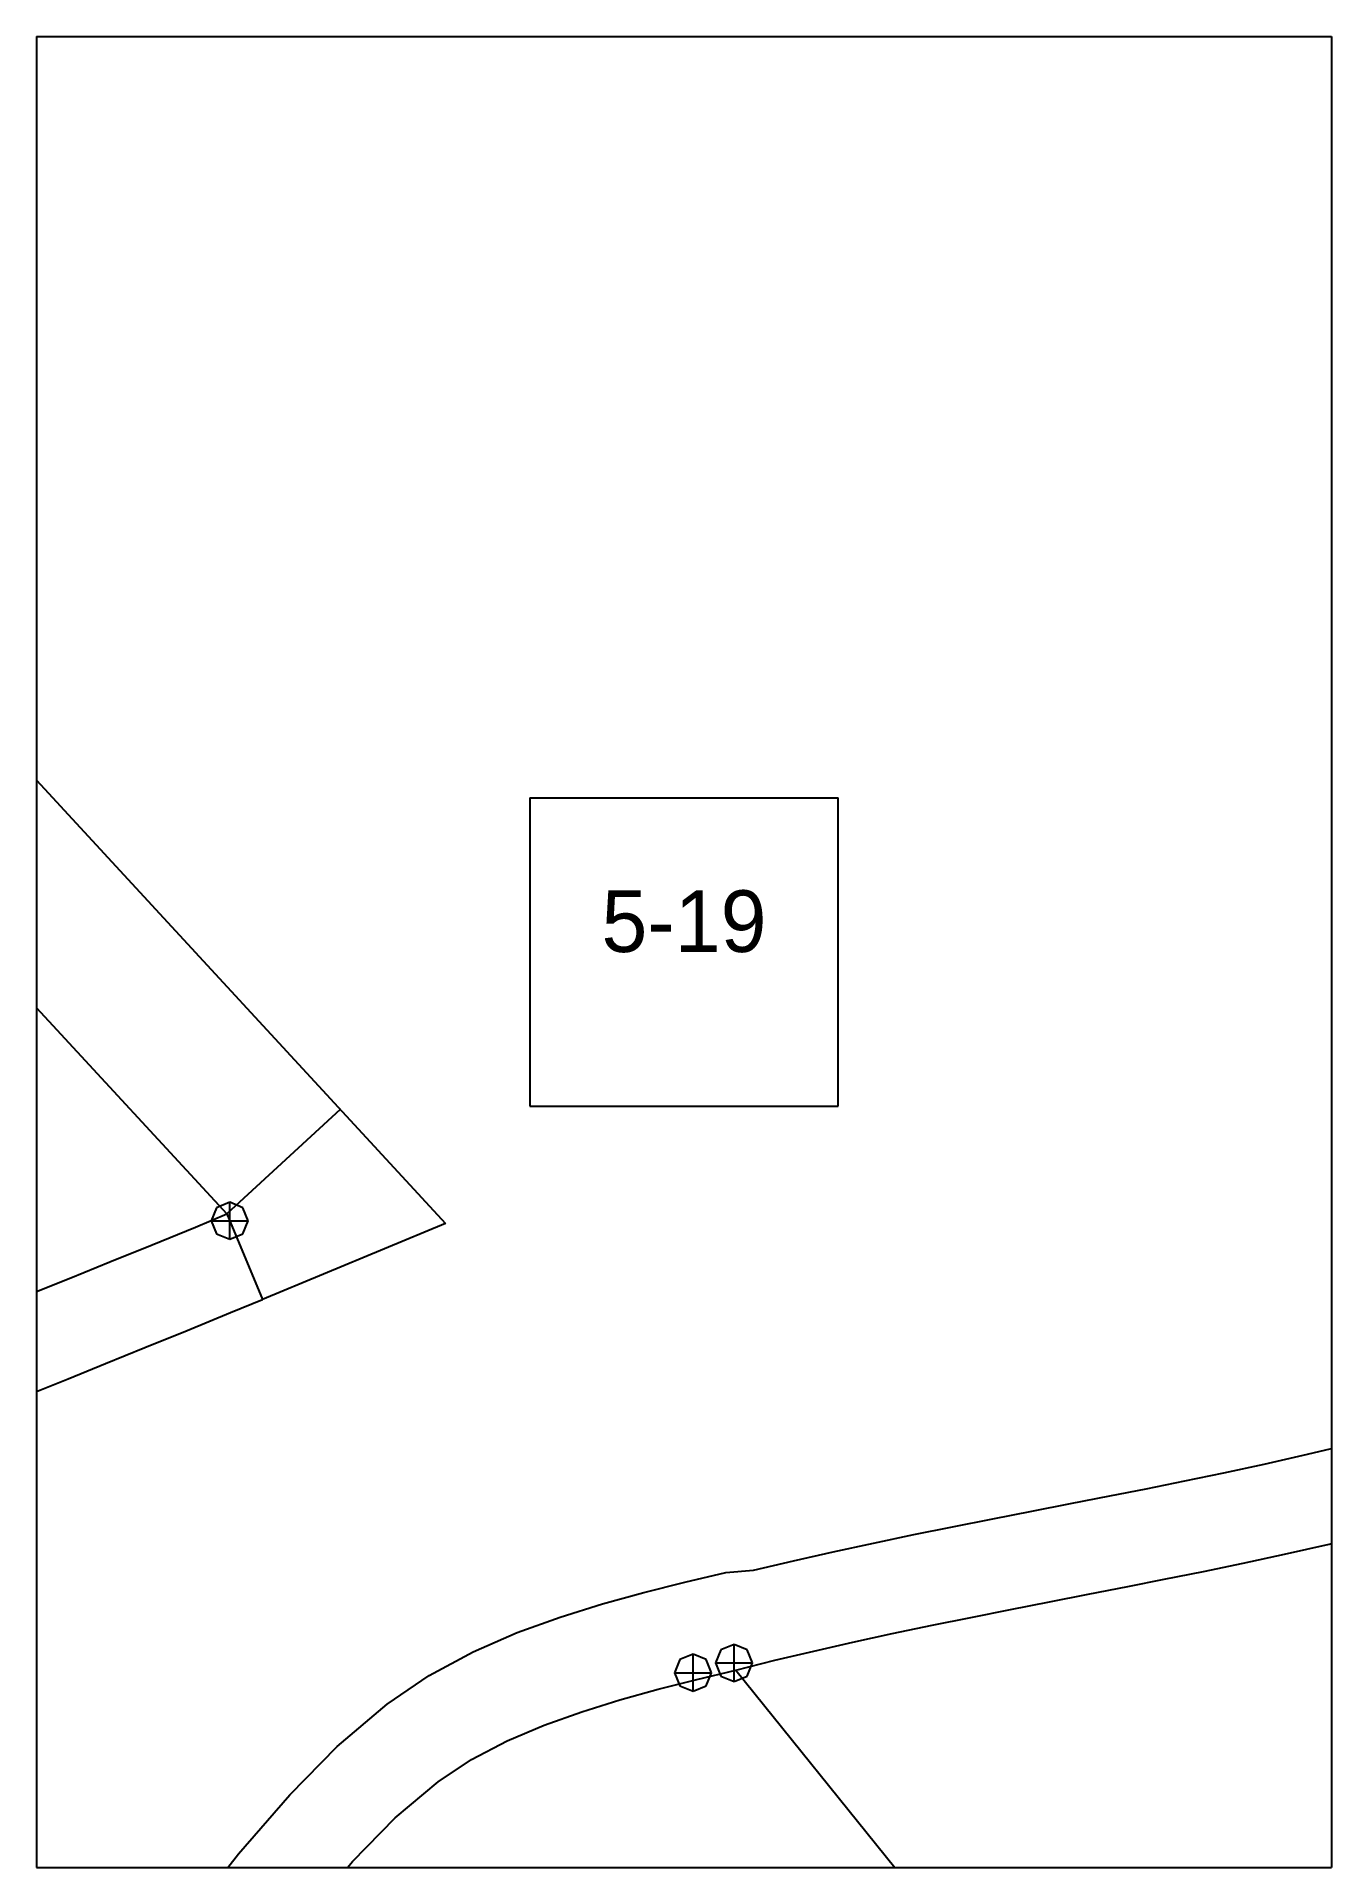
# Paper-space layout 'Plan 5-19' of a CAD drawing. Header units: metres, sheet in millimetres. Extents: x 0 to 210, y 0 to 297.
# The model-space entities are those that its viewports show. They can reach past a viewport. Long polylines and large blocks are cut down to what shows.
import ezdxf
from ezdxf.enums import TextEntityAlignment as Align

# ---------------------------------------------------------------- set-up
doc = ezdxf.new("R2010")
doc.units = ezdxf.units.M
for name, color, linetype in [('default', 7, 'Continuous'), ('TEXTLAYER', 7, 'Continuous'), ('VIEWPORTS', 7, 'Continuous')]:
    doc.layers.add(name, color=color, linetype=linetype)

msp = doc.modelspace()

# ---------------------------------------------------------------- linework, layer by layer
at = {"color": 9}
for p, q in [((3780, -891), (3780, -1188)), ((3780, -891), (3780, -1188)), ((3990, -891), (3990, -1188)), ((3990, -891), (3990, -1188)), ((3570, -1188), (3780, -1188)), ((3570, -1188), (3780, -1188)), ((3780, -1188), (3990, -1188)), ((3780, -1188), (3780, -1485)), ((3780, -1188), (3990, -1188)), ((3780, -1188), (3780, -1485)), ((3990, -1188), (4200, -1188)), ((3990, -1188), (3990, -1485)), ((3990, -1188), (4200, -1188)), ((3990, -1188), (3990, -1485)), ((3860, -1311.5), (3910, -1311.5)), ((3860, -1311.5), (3860, -1361.5)), ((3910, -1361.5), (3910, -1311.5)), ((3860, -1361.5), (3910, -1361.5)), ((3570, -1485), (3780, -1485)), ((3570, -1485), (3780, -1485)), ((3780, -1485), (3990, -1485)), ((3780, -1485), (3780, -1782)), ((3780, -1485), (3990, -1485)), ((3780, -1485), (3780, -1782)), ((3990, -1485), (4200, -1485)), ((3990, -1485), (3990, -1782)), ((3990, -1485), (4200, -1485)), ((3990, -1485), (3990, -1782))]:
    msp.add_line(p, q, dxfattribs=at)
at = {"layer": 'default', "color": 7, "linetype": 'Continuous'}
for p, q in [((3619.94, -1135.07), (3846.3, -1380.55)), ((3606.05, -1156.88), (3810.86, -1379)), ((3829.24, -1362.05), (3810.86, -1379)), ((3809.2, -1377.99), (3808.32, -1380.11)), ((3811.32, -1377.11), (3809.2, -1377.99)), ((3813.45, -1377.99), (3811.32, -1377.11)), ((3811.32, -1383.11), (3811.32, -1377.11)), ((3814.32, -1380.11), (3813.45, -1377.99)), ((3805.75, -1381.12), (3810.86, -1379)), ((3808.32, -1380.11), (3809.2, -1382.23)), ((3808.32, -1380.11), (3814.32, -1380.11)), ((3810.86, -1379), (3816.61, -1392.86)), ((3813.45, -1382.23), (3814.32, -1380.11)), ((3846.3, -1380.55), (3816.61, -1392.86)), ((3791.9, -1386.78), (3798.75, -1383.99)), ((3798.75, -1383.99), (3805.75, -1381.12)), ((3809.2, -1382.23), (3811.32, -1383.11)), ((3811.32, -1383.11), (3813.45, -1382.23)), ((3785.53, -1389.36), (3791.9, -1386.78)), ((3779.44, -1391.83), (3785.53, -1389.36)), ((3773.42, -1394.29), (3779.44, -1391.83)), ((3811.44, -1395), (3816.61, -1392.86)), ((3804.41, -1397.89), (3811.44, -1395)), ((3797.53, -1400.68), (3804.41, -1397.89)), ((3791.17, -1403.26), (3797.53, -1400.68)), ((3785.1, -1405.73), (3791.17, -1403.26)), ((3779.11, -1408.17), (3785.1, -1405.73)), ((3773.57, -1410.44), (3779.11, -1408.17)), ((3986.13, -1417.99), (3993.28, -1416.27)), ((3972.55, -1420.99), (3979.11, -1419.58)), ((3979.11, -1419.58), (3986.13, -1417.99)), ((3959.94, -1423.57), (3966.23, -1422.3)), ((3966.23, -1422.3), (3972.55, -1420.99)), ((3947.68, -1425.97), (3954.07, -1424.72)), ((3954.07, -1424.72), (3959.94, -1423.57)), ((3928.57, -1429.73), (3935.07, -1428.43)), ((3935.07, -1428.43), (3941.41, -1427.19)), ((3941.41, -1427.19), (3947.68, -1425.97)), ((3915.71, -1432.38), (3922.27, -1431.01)), ((3922.27, -1431.01), (3928.57, -1429.73)), ((3989.63, -1432.57), (3996.98, -1430.8)), ((3902.74, -1435.28), (3909.19, -1433.82)), ((3909.19, -1433.82), (3915.71, -1432.38)), ((3975.71, -1435.65), (3982.42, -1434.21)), ((3982.42, -1434.21), (3989.63, -1432.57)), ((3885.16, -1438.71), (3891.77, -1437.17)), ((3891.77, -1437.17), (3896.28, -1436.8)), ((3896.28, -1436.8), (3902.74, -1435.28)), ((3962.89, -1438.27), (3969.27, -1436.99)), ((3969.27, -1436.99), (3975.71, -1435.65)), ((3871.78, -1442.26), (3878.51, -1440.39)), ((3878.51, -1440.39), (3885.16, -1438.71)), ((3950.55, -1440.69), (3956.97, -1439.44)), ((3956.97, -1439.44), (3962.89, -1438.27)), ((3864.93, -1444.39), (3871.78, -1442.26)), ((3931.5, -1444.44), (3937.95, -1443.16)), ((3937.95, -1443.16), (3944.27, -1441.92)), ((3944.27, -1441.92), (3950.55, -1440.69)), ((3857.94, -1446.92), (3864.93, -1444.39)), ((3918.77, -1447.07), (3925.26, -1445.71)), ((3925.26, -1445.71), (3931.5, -1444.44)), ((3850.81, -1450.01), (3857.94, -1446.92)), ((3893.12, -1448.84), (3890.99, -1449.72)), ((3895.24, -1449.72), (3893.12, -1448.84)), ((3893.12, -1454.84), (3893.12, -1448.84)), ((3906.05, -1449.91), (3912.41, -1448.47)), ((3912.41, -1448.47), (3918.77, -1447.07)), ((3843.68, -1453.85), (3850.81, -1450.01)), ((3884.35, -1451.3), (3883.47, -1453.42)), ((3886.47, -1450.42), (3884.35, -1451.3)), ((3888.59, -1451.3), (3886.47, -1450.42)), ((3886.47, -1456.42), (3886.47, -1450.42)), ((3889.47, -1453.42), (3888.59, -1451.3)), ((3890.99, -1449.72), (3890.12, -1451.84)), ((3890.12, -1451.84), (3890.99, -1453.96)), ((3890.12, -1451.84), (3896.12, -1451.84)), ((3893.39, -1453.01), (3899.71, -1451.4)), ((3896.12, -1451.84), (3895.24, -1449.72)), ((3895.24, -1453.96), (3896.12, -1451.84)), ((3899.71, -1451.4), (3906.05, -1449.91)), ((3836.83, -1458.51), (3843.68, -1453.85)), ((3880.83, -1456.09), (3887.09, -1454.5)), ((3883.47, -1453.42), (3889.47, -1453.42)), ((3883.47, -1453.42), (3884.35, -1455.54)), ((3887.09, -1454.5), (3893.39, -1453.01)), ((3888.59, -1455.54), (3889.47, -1453.42)), ((3890.99, -1453.96), (3893.12, -1454.84)), ((3893.12, -1454.84), (3895.24, -1453.96)), ((3893.39, -1453.01), (4083.61, -1688.61)), ((3868.41, -1459.74), (3874.6, -1457.82)), ((3874.6, -1457.82), (3880.83, -1456.09)), ((3884.35, -1455.54), (3886.47, -1456.42)), ((3886.47, -1456.42), (3888.59, -1455.54)), ((3828.76, -1465.37), (3836.83, -1458.51)), ((3862.31, -1461.93), (3868.41, -1459.74)), ((3856.33, -1464.49), (3862.31, -1461.93)), ((3821.08, -1473.22), (3828.76, -1465.37)), ((3850.56, -1467.52), (3856.33, -1464.49)), ((3845.12, -1471.14), (3850.56, -1467.52)), ((3838.18, -1476.96), (3845.12, -1471.14)), ((3812.75, -1482.78), (3821.08, -1473.22)), ((3831.24, -1484.05), (3838.18, -1476.96)), ((3804.35, -1493.52), (3812.75, -1482.78)), ((3823.54, -1492.87), (3831.24, -1484.05))]:
    msp.add_line(p, q, dxfattribs=at)

# ---------------------------------------------------------------- texts
at = {"layer": 'TEXTLAYER', "color": 1}
msp.add_text('5-19', height=10, dxfattribs=at).set_placement((3885, -1336.5), align=Align.CENTER)

psp = doc.layouts.new('Plan 5-19')

# ---------------------------------------------------------------- viewports
at = {"layer": 'VIEWPORTS'}
psp.add_viewport(center=(105, 148.5), size=(210, 297), view_center_point=(3885, -1336.5), view_height=297, dxfattribs=at)

doc.saveas('drawing.dxf')
